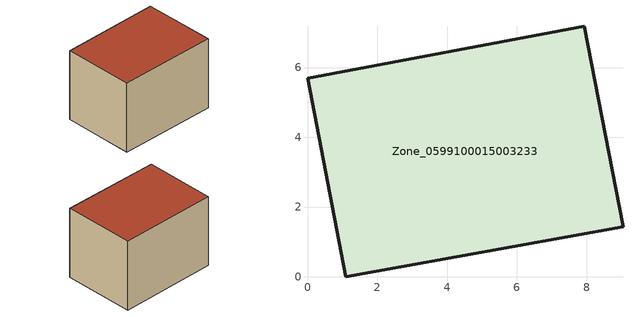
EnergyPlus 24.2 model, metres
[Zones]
Zone_0599100015003233
 floor ground (C_G): 9.04,1.43 1.1,0 0,5.69 7.93,7.18 z0.86
 wall outside (C_F): 1.1,0 9.04,1.43 7.93,7.18 0,5.69 1.1,0 z0.86:6.77
 roof outside (C_R): 7.93,7.18 0,5.69 1.1,0 9.04,1.43 z6.77
[BUILDING]
Pand.0599100015003233: North Axis=0; Terrain=City; Loads Convergence Tolerance Value=0.04; Temperature Convergence Tolerance Value=0.4; Solar Distribution=FullExterior; Maximum Number of Warmup Days=25; Minimum Number of Warmup Days=1
[Site:Location]
Rotterdam.The.Hague.AP_ZH_NLD Design_Conditions: Latitude=51.96; Longitude=4.45; Time Zone=1; Elevation=-4.5
[SITE:GROUNDTEMPERATURE:BUILDINGSURFACE]
18, 18, 18, 18, 18, 18, 18, 18, 18, 18, 18, 18
[MATERIAL] Thermal Absorptance=0.9; Solar Absorptance=0.7; Visible Absorptance=0.7
Name | Roughness | Thickness | Conductivity | Density | Specific Heat
G.TI.1965-1974 | MediumSmooth | 0.15 | 0.882353 | 540 | 1210
F.TI.1965-1974 | Rough | 0.3 | 0.697674 | 1920 | 840
R.TI.1965-1974 | MediumRough | 0.2 | 0.232558 | 1500 | 1000
[CONSTRUCTION]
C_G: G.TI.1965-1974
C_F: F.TI.1965-1974
C_R: R.TI.1965-1974
[ZONE]
Zone_0599100015003233: Type=1; Multiplier=1; Ceiling Height=Autocalculate; Volume=Autocalculate; Floor Area=autocalculate; Part of Total Floor Area=Yes
[ZONEINFILTRATION:DESIGNFLOWRATE]
Infil_Zone_0599100015003233: Zone or ZoneList or Space or SpaceList=Zone_0599100015003233; Schedule=AlwaysOn; Design Flow Rate Calculation Method=Flow/Area; Flow Rate per Floor Area=0.003; Constant Term Coefficient=1; Temperature Term Coefficient=0; Velocity Term Coefficient=0; Velocity Squared Term Coefficient=0
[HVACTEMPLATE:ZONE:IDEALLOADSAIRSYSTEM]
Zone_0599100015003233: Maximum Heating Supply Air Temperature=50; Minimum Cooling Supply Air Temperature=13; Maximum Heating Supply Air Humidity Ratio=0.0156; Minimum Cooling Supply Air Humidity Ratio=0.0077; Heating Limit=NoLimit; Cooling Limit=NoLimit; Dehumidification Control Type=ConstantSensibleHeatRatio; Cooling Sensible Heat Ratio=0.7; Dehumidification Setpoint=60; Humidification Control Type=None; Humidification Setpoint=30; Outdoor Air Method=None; Outdoor Air Flow Rate per Person=0.00944; Outdoor Air Flow Rate per Zone Floor Area=0; Outdoor Air Flow Rate per Zone=0; Demand Controlled Ventilation Type=None; Outdoor Air Economizer Type=NoEconomizer; Heat Recovery Type=None; Sensible Heat Recovery Effectiveness=0.7; Latent Heat Recovery Effectiveness=0.65
[ZONECONTROL:THERMOSTAT]
ThermostatControl_Zone_0599100015003233: Zone or ZoneList=Zone_0599100015003233; Control Type Schedule=DualSetpointControlType; Control 1=Thermostat_Zone_0599100015003233; Temperature Difference Between Cutout And Setpoint=0
[THERMOSTATSETPOINT:DUALSETPOINT]
Thermostat_Zone_0599100015003233: Heating Setpoint Temperature Schedule=HeatingSetpoint_Zone_0599100015003233; Cooling Setpoint Temperature Schedule=CoolingSetpoint_Zone_0599100015003233
[SCHEDULE:COMPACT]
HeatingSetpoint_Zone_0599100015003233: Through: 12/31, For: AllDays, Until: 24:00, 21
CoolingSetpoint_Zone_0599100015003233: Through: 12/31, For: AllDays, Until: 24:00, 24
DualSetpointControlType: Through: 12/31, For: AllDays, Until: 24:00, 4
AlwaysOn: Through: 12/31, For: AllDays, Until: 24:00, 1
